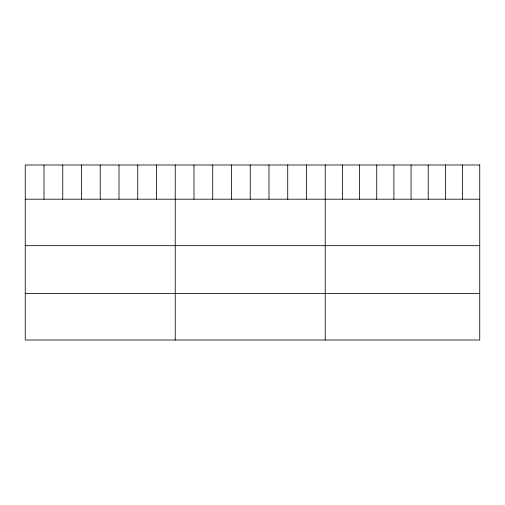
<?xml version="1.0" encoding="UTF-8"?>
<svg xmlns="http://www.w3.org/2000/svg" width="505" height="505" viewBox="0 0 505 505"><rect width="100%" height="100%" fill="white"/><g stroke="black" fill="none" stroke-linecap="round" stroke-linejoin="round"><path stroke-width="0.76" d="M25.25 199.197L479.75 199.197M25.25 245.664L479.75 245.664M25.25 293.544L479.75 293.544M462.58 164.99L462.58 199.197M445.41 164.99L445.41 199.197M428.24 164.99L428.24 199.197M411.07 164.99L411.07 199.197M393.9 164.99L393.9 199.197M376.73 164.99L376.73 199.197M359.56 164.99L359.56 199.197M342.39 164.99L342.39 199.197M325.22 164.99L325.22 340.01M306.472 164.99L306.472 199.197M287.724 164.99L287.724 199.197M268.976 164.99L268.976 199.197M250.227 164.99L250.227 199.197M231.479 164.99L231.479 199.197M212.731 164.99L212.731 199.197M193.983 164.99L193.983 199.197M175.235 164.99L175.235 340.01M156.487 164.99L156.487 199.197M137.739 164.99L137.739 199.197M118.991 164.99L118.991 199.197M100.243 164.99L100.243 199.197M81.494 164.99L81.494 199.197M62.746 164.99L62.746 199.197M43.998 164.99L43.998 199.197M479.75 164.99L25.25 164.99L25.25 340.01L479.75 340.01L479.75 164.99"/></g></svg>
